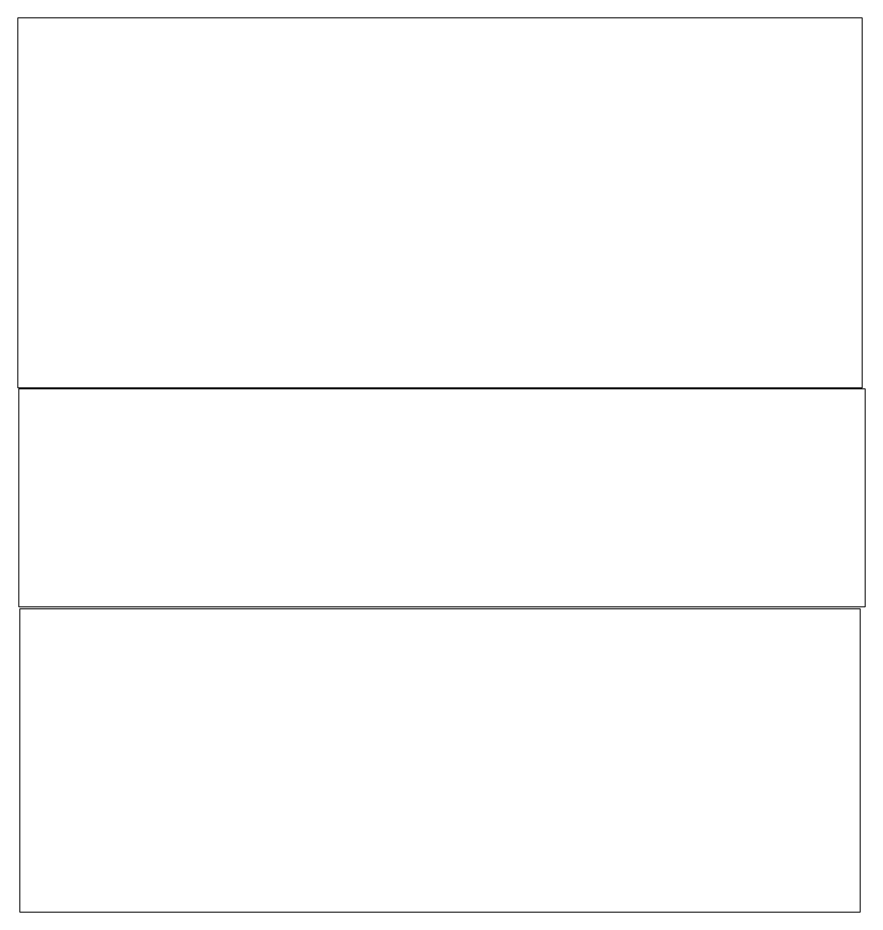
# Model space of a CAD drawing. Header units: inches. Extents: x -60.4 to -14.9, y -20.3 to 14.1.
# Drawn here: x -53.33 to -48.23, y -20.27 to -14.89 of the extents above; entities that cross this region are included whole.
import ezdxf

# ---------------------------------------------------------------- set-up
doc = ezdxf.new("R2010")
doc.units = ezdxf.units.IN
doc.header["$MEASUREMENT"] = 0
doc.layers.add('Master Desktop', color=7, linetype='Continuous', plot=False)

msp = doc.modelspace()

# ---------------------------------------------------------------- linework, layer by layer
at = {"layer": 'Master Desktop', "color": 1, "lineweight": 9}
for points in [[(-53.3253, -14.8882), (-53.3253, -14.8882), (-53.3253, -17.1141), (-53.3253, -17.1141), (-53.3253, -17.1141), (-53.3253, -17.1141), (-48.2444, -17.1141), (-48.2444, -17.1141), (-48.2444, -17.1141), (-48.2444, -17.1141), (-48.2444, -14.8882), (-48.2444, -14.8882), (-48.2444, -14.8882), (-48.2444, -14.8882), (-53.3253, -14.8882), (-53.3253, -14.8882)], [(-53.3206, -17.1205), (-53.3206, -17.1205), (-53.3206, -18.4329), (-53.3206, -18.4329), (-53.3206, -18.4329), (-53.3206, -18.4329), (-48.2268, -18.4329), (-48.2268, -18.4329), (-48.2268, -18.4329), (-48.2268, -18.4329), (-48.2268, -17.1205), (-48.2268, -17.1205), (-48.2268, -17.1205), (-48.2268, -17.1205), (-53.3206, -17.1205), (-53.3206, -17.1205)], [(-53.3145, -18.4445), (-53.3145, -18.4445), (-53.3145, -20.2694), (-53.3145, -20.2694), (-53.3145, -20.2694), (-53.3145, -20.2694), (-48.2562, -20.2694), (-48.2562, -20.2694), (-48.2562, -20.2694), (-48.2562, -20.2694), (-48.2562, -18.4445), (-48.2562, -18.4445), (-48.2562, -18.4445), (-48.2562, -18.4445), (-53.3145, -18.4445), (-53.3145, -18.4445)]]:
    msp.add_open_spline(points, degree=3, knots=[0, 0, 0, 0, 0.2, 0.2, 0.2, 0.2, 0.4, 0.4, 0.4, 0.4, 0.6, 0.6, 0.6, 0.6, 1, 1, 1, 1], dxfattribs=at)

doc.saveas('drawing.dxf')
